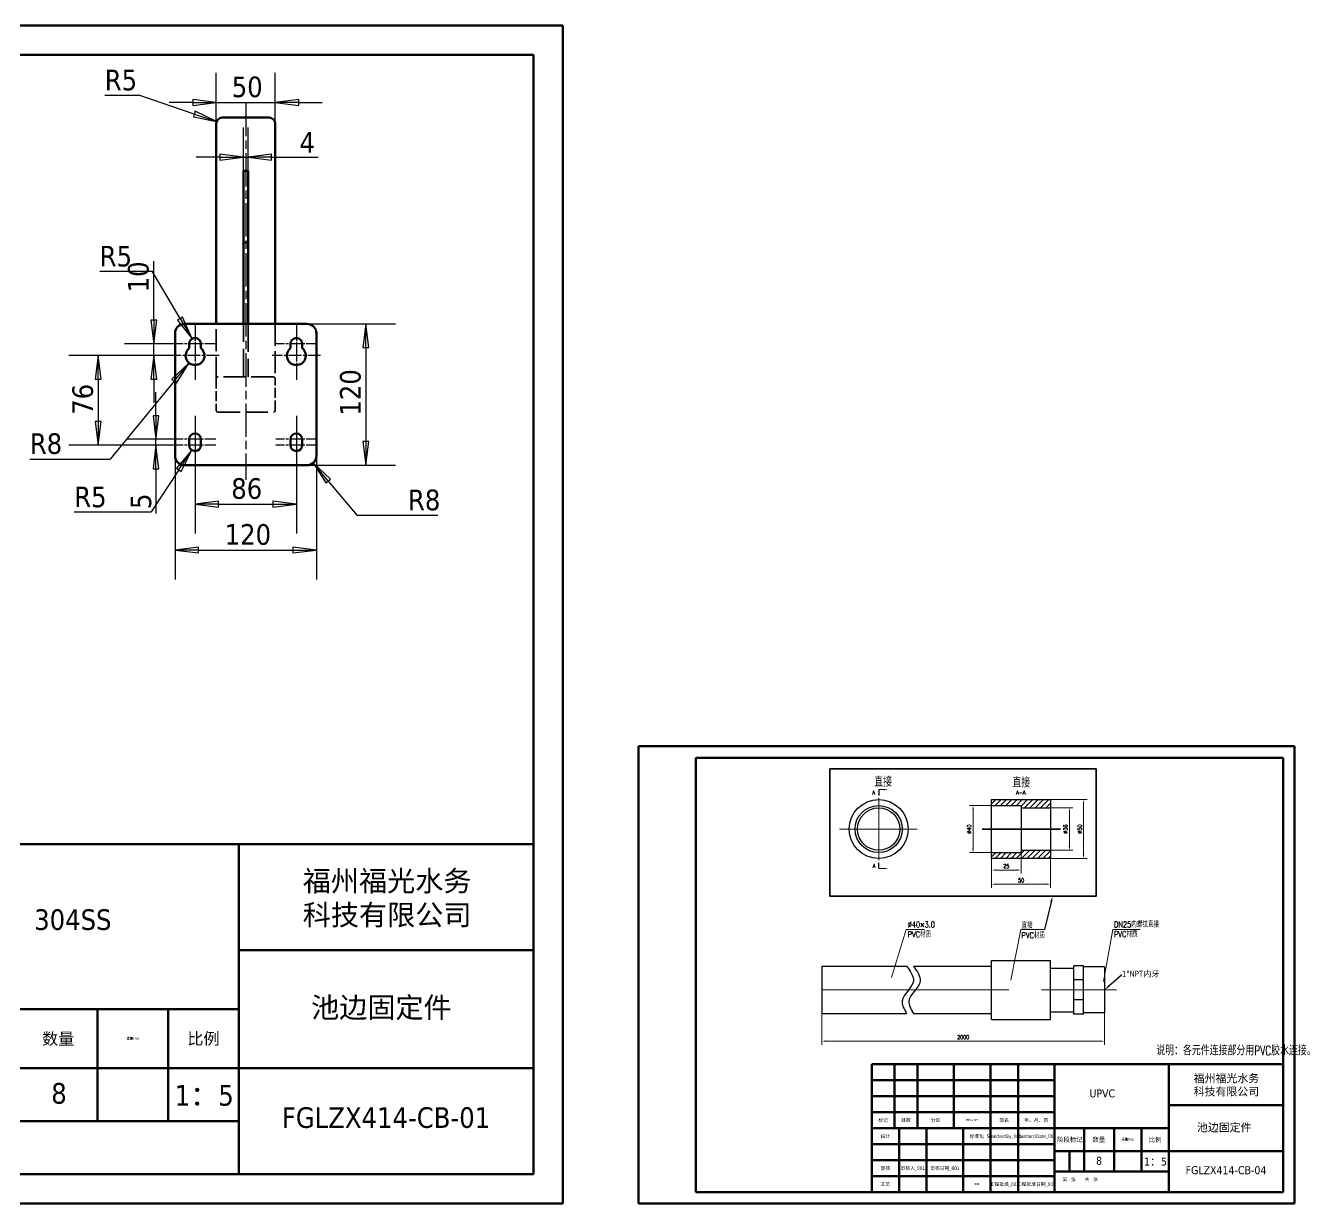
# Model space of a CAD drawing. Header units: millimetres. Extents: x -147 to 5905, y -378 to 2638.
# Drawn here: x 832 to 1909, y 25 to 1025 of the extents above; entities that cross this region are included whole.
import ezdxf
from ezdxf import colors
from ezdxf.entities.mleader import LeaderData, LeaderLine
from ezdxf.enums import TextEntityAlignment as Align
from ezdxf.math import Vec2, Vec3

# ---------------------------------------------------------------- set-up
doc = ezdxf.new("R2010")
doc.units = ezdxf.units.MM
doc.header["$LTSCALE"] = 5
for name, pattern in [('CENTER', [50.8, 31.75, -6.35, 6.35, -6.35]), ('CHAIN', [0.3543, 0.2362, -0.0295, 0.0591, -0.0295]), ('DASHED', [0.2067, 0.1654, -0.0413])]:
    doc.linetypes.add(name, pattern=pattern)
for name, color, linetype, lineweight in [('3中心线层', 1, 'CENTER', 35), ('5剖面线层', 2, 'Continuous', 35), ('中心标记 (ISO)', 7, 'Continuous', 25), ('中心线', 1, 'CENTER', 15), ('中心线 (ISO)', 7, 'Continuous', 25), ('可见 (ISO)', 7, 'Continuous', 50), ('图框 (ISO)', 7, 'Continuous', 70), ('尺寸 (ISO)', 7, 'Continuous', 25), ('标题 (ISO)', 7, 'Continuous', 50), ('粗实线', 7, 'Continuous', 30), ('细实线', 3, 'Continuous', 15), ('隐藏 (ISO)', 7, 'DASHED', 35)]:
    doc.layers.add(name, color=color, linetype=linetype, lineweight=lineweight)
doc.styles.get("Standard").update_dxf_attribs({"font": 'tahoma.ttf'})
doc.styles.add('文本样式13', font='tahoma.ttf')
doc.styles.add('文本样式14', font='tahoma.ttf')
doc.styles.add('机械工程图样式', font='simplex.shx', dxfattribs={"width": 0.7, "height": 3.5, "bigfont": 'hztxt.shx'})
doc.styles.add('注释文本 (ISO)', font='tahoma.ttf')
doc.dimstyles.new('机械工程图-圆', dxfattribs={"dimtxt": 3.5, "dimasz": 3.5, "dimexe": 3, "dimexo": 0, "dimgap": 1.5, "dimtad": 1, "dimdec": 3, "dimdsep": 46, "dimtxsty": '机械工程图样式', "dimcen": 0, "dimclrd": 256, "dimclre": 256, "dimadec": 0, "dimazin": 2, "dimtfac": 1, "dimtdec": 3, "dimtmove": 0, "dimatfit": 0, "dimfxl": 0, "dimtolj": 1, "dimtzin": 0, "dimlwd": -1, "dimlwe": -1, "dimarcsym": 0})
doc.dimstyles.new('默认 (GB)', dxfattribs={"dimscale": 5, "dimtxt": 3.5, "dimasz": 4, "dimexe": 5, "dimexo": 0, "dimgap": 0.75, "dimtad": 1, "dimtoh": 1, "dimrnd": 1e-08, "dimdsep": 46, "dimtxsty": '注释文本 (ISO)', "dimblk": 'Filled-1', "dimcen": 0.09, "dimdle": 10, "dimclrd": 256, "dimclre": 256, "dimclrt": 256, "dimaunit": 1, "dimadec": 3, "dimazin": 2, "dimtfac": 1, "dimtmove": 0, "dimatfit": 3, "dimldrblk": 'Filled-1', "dimfxl": 0, "dimtolj": 1, "dimtzin": 0, "dimlwd": -1, "dimlwe": -1, "dimarcsym": 0})

# ---------------------------------------------------------------- blocks, each defined once
blk = doc.blocks.new('图框 1')
at = {"layer": '图框 (ISO)'}
for p, q in [((5, 205), (292, 205)), ((5, 5), (5, 205)), ((292, 205), (292, 5)), ((30, 200), (287, 200)), ((30, 10), (30, 200)), ((287, 200), (287, 10)), ((287, 10), (30, 10)), ((292, 5), (5, 5))]:
    blk.add_line(p, q, dxfattribs=at)
blk = doc.blocks.new('Filled-1')
at = {"color": 0}
for p, q in [((0, 0), (-1, 0.125)), ((-1, 0.125), (-1, -0.125)), ((-1, 0), (0, 0)), ((-1, -0.125), (0, 0))]:
    blk.add_line(p, q, dxfattribs=at)
at = {"color": 0, "flags": 128}
blk.add_lwpolyline([(-1, -0.125), (0, 0), (-1, 0.125), (-1, -0.125)], dxfattribs=at)
at = {"color": 0}
blk.add_solid([(-1, -0.125), (0, 0), (-1, 0.125), (-1, -0.125)], dxfattribs=at)
blk = doc.blocks.new('*D14')
at = {"layer": 'Defpoints', "color": 0}
for p in [(1043.9, 959.6), (993.9, 941.7), (1043.9, 941.7)]:
    blk.add_point(p, dxfattribs=at)
at = {"layer": '尺寸 (ISO)'}
for p, q in [((993.9, 941.7), (993.9, 984.6)), ((1043.9, 941.7), (1043.9, 984.6)), ((973.9, 959.6), (953.9, 959.6)), ((993.9, 959.6), (1043.9, 959.6)), ((1063.9, 959.6), (1083.9, 959.6))]:
    blk.add_line(p, q, dxfattribs=at)
at = {"layer": '尺寸 (ISO)', "linetype": 'ByBlock', "xscale": 20, "yscale": 20, "zscale": 20}
blk.add_blockref('Filled-1', (993.9, 959.6), dxfattribs=at)
at = {"layer": '尺寸 (ISO)', "linetype": 'ByBlock', "xscale": 20, "yscale": 20, "zscale": 20, "rotation": 180}
blk.add_blockref('Filled-1', (1043.9, 959.6), dxfattribs=at)
at = {"layer": '尺寸 (ISO)', "insert": (1007, 981.6), "char_height": 17.5, "attachment_point": 1, "style": '注释文本 (ISO)'}
blk.add_mtext('\\A1;50', dxfattribs=at)
blk = doc.blocks.new('*D15')
at = {"layer": 'Defpoints', "color": 0}
for p in [(994.2, 943.3), (998.9, 941.7)]:
    blk.add_point(p, dxfattribs=at)
at = {"layer": '尺寸 (ISO)'}
for p in [(899.2, 965.8), (975.2, 949.7)]:
    blk.add_line(p, (928, 965.8), dxfattribs=at)
at = {"layer": '尺寸 (ISO)', "linetype": 'ByBlock', "xscale": 20, "yscale": 20, "zscale": 20, "rotation": 341.1980249685296}
blk.add_blockref('Filled-1', (994.2, 943.3), dxfattribs=at)
at = {"layer": '尺寸 (ISO)', "insert": (899.2, 987.4), "char_height": 17.5, "attachment_point": 1, "style": '注释文本 (ISO)'}
blk.add_mtext('\\A1;R5', dxfattribs=at)
blk = doc.blocks.new('*D16')
at = {"layer": 'Defpoints', "color": 0}
for p in [(1020.9, 913.2), (1016.9, 901.7), (1020.9, 901.7)]:
    blk.add_point(p, dxfattribs=at)
at = {"layer": '尺寸 (ISO)'}
for p, q in [((1016.9, 901.7), (1016.9, 938.2)), ((1020.9, 901.7), (1020.9, 938.2)), ((996.9, 913.2), (976.9, 913.2)), ((1016.9, 913.2), (1020.9, 913.2)), ((1040.9, 913.2), (1080.5, 913.2))]:
    blk.add_line(p, q, dxfattribs=at)
at = {"layer": '尺寸 (ISO)', "linetype": 'ByBlock', "xscale": 20, "yscale": 20, "zscale": 20}
blk.add_blockref('Filled-1', (1016.9, 913.2), dxfattribs=at)
at = {"layer": '尺寸 (ISO)', "linetype": 'ByBlock', "xscale": 20, "yscale": 20, "zscale": 20, "rotation": 180}
blk.add_blockref('Filled-1', (1020.9, 913.2), dxfattribs=at)
at = {"layer": '尺寸 (ISO)', "insert": (1064.6, 934.4), "char_height": 17.5, "attachment_point": 1, "style": '注释文本 (ISO)'}
blk.add_mtext('\\A1;4', dxfattribs=at)
blk = doc.blocks.new('*D17')
at = {"layer": 'Defpoints', "color": 0}
for p in [(958.9, 659.7), (1078.9, 659.7), (1078.9, 579.7)]:
    blk.add_point(p, dxfattribs=at)
at = {"layer": '尺寸 (ISO)'}
for p, q in [((958.9, 659.7), (958.9, 554.7)), ((1078.9, 659.7), (1078.9, 554.7)), ((978.9, 579.7), (1058.9, 579.7))]:
    blk.add_line(p, q, dxfattribs=at)
at = {"layer": '尺寸 (ISO)', "linetype": 'ByBlock', "xscale": 20, "yscale": 20, "zscale": 20, "rotation": 180}
blk.add_blockref('Filled-1', (958.9, 579.7), dxfattribs=at)
at = {"layer": '尺寸 (ISO)', "linetype": 'ByBlock', "xscale": 20, "yscale": 20, "zscale": 20}
blk.add_blockref('Filled-1', (1078.9, 579.7), dxfattribs=at)
at = {"layer": '尺寸 (ISO)', "insert": (1001, 601.7), "char_height": 17.5, "attachment_point": 1, "style": '注释文本 (ISO)'}
blk.add_mtext('\\A1;120', dxfattribs=at)
blk = doc.blocks.new('*D18')
at = {"layer": 'Defpoints', "color": 0}
for p in [(975.9, 668.7), (1061.9, 668.7), (1061.9, 618.7)]:
    blk.add_point(p, dxfattribs=at)
at = {"layer": '尺寸 (ISO)'}
for p, q in [((975.9, 668.7), (975.9, 593.7)), ((1061.9, 668.7), (1061.9, 593.7)), ((995.9, 618.7), (1041.9, 618.7))]:
    blk.add_line(p, q, dxfattribs=at)
at = {"layer": '尺寸 (ISO)', "linetype": 'ByBlock', "xscale": 20, "yscale": 20, "zscale": 20, "rotation": 180}
blk.add_blockref('Filled-1', (975.9, 618.7), dxfattribs=at)
at = {"layer": '尺寸 (ISO)', "linetype": 'ByBlock', "xscale": 20, "yscale": 20, "zscale": 20}
blk.add_blockref('Filled-1', (1061.9, 618.7), dxfattribs=at)
at = {"layer": '尺寸 (ISO)', "insert": (1006.6, 640.7), "char_height": 17.5, "attachment_point": 1, "style": '注释文本 (ISO)'}
blk.add_mtext('\\A1;86', dxfattribs=at)
blk = doc.blocks.new('*D19')
at = {"layer": 'Defpoints', "color": 0}
for p in [(942.7, 673.7), (958.4, 673.7), (958.4, 668.7)]:
    blk.add_point(p, dxfattribs=at)
at = {"layer": '尺寸 (ISO)'}
for p, q in [((942.7, 693.7), (942.7, 713.7)), ((958.4, 673.7), (917.7, 673.7)), ((958.4, 668.7), (917.7, 668.7)), ((942.7, 668.7), (942.7, 673.7)), ((942.7, 648.7), (942.7, 610.8))]:
    blk.add_line(p, q, dxfattribs=at)
at = {"layer": '尺寸 (ISO)', "linetype": 'ByBlock', "xscale": 20, "yscale": 20, "zscale": 20}
for p, rotation in [((942.7, 673.7), 270), ((942.7, 668.7), 90)]:
    blk.add_blockref('Filled-1', p, dxfattribs=dict(at, rotation=rotation))
at = {"layer": '尺寸 (ISO)', "insert": (921.1, 614.5), "char_height": 17.5, "attachment_point": 1, "rotation": 90, "style": '注释文本 (ISO)'}
blk.add_mtext('\\A1;5', dxfattribs=at)
blk = doc.blocks.new('*D20')
at = {"layer": 'Defpoints', "color": 0}
for p in [(940.9, 754.7), (958.4, 754.7), (955.4, 744.7)]:
    blk.add_point(p, dxfattribs=at)
at = {"layer": '尺寸 (ISO)'}
for p, q in [((940.9, 774.7), (940.9, 824.8)), ((958.4, 754.7), (915.9, 754.7)), ((940.9, 744.7), (940.9, 754.7)), ((955.4, 744.7), (915.9, 744.7)), ((940.9, 724.7), (940.9, 704.7))]:
    blk.add_line(p, q, dxfattribs=at)
at = {"layer": '尺寸 (ISO)', "linetype": 'ByBlock', "xscale": 20, "yscale": 20, "zscale": 20}
for p, rotation in [((940.9, 754.7), 270), ((940.9, 744.7), 90)]:
    blk.add_blockref('Filled-1', p, dxfattribs=dict(at, rotation=rotation))
at = {"layer": '尺寸 (ISO)', "insert": (918.9, 798.4), "char_height": 17.5, "attachment_point": 1, "rotation": 90, "style": '注释文本 (ISO)'}
blk.add_mtext('\\A1;10', dxfattribs=at)
blk = doc.blocks.new('*D21')
at = {"layer": 'Defpoints', "color": 0}
for p in [(955.4, 744.7), (893.6, 668.7), (958.4, 668.7)]:
    blk.add_point(p, dxfattribs=at)
at = {"layer": '尺寸 (ISO)'}
for p, q in [((955.4, 744.7), (868.6, 744.7)), ((893.6, 724.7), (893.6, 688.7)), ((958.4, 668.7), (868.6, 668.7))]:
    blk.add_line(p, q, dxfattribs=at)
at = {"layer": '尺寸 (ISO)', "linetype": 'ByBlock', "xscale": 20, "yscale": 20, "zscale": 20}
for p, rotation in [((893.6, 744.7), 90), ((893.6, 668.7), 270)]:
    blk.add_blockref('Filled-1', p, dxfattribs=dict(at, rotation=rotation))
at = {"layer": '尺寸 (ISO)', "insert": (871.7, 694.5), "char_height": 17.5, "attachment_point": 1, "rotation": 90, "style": '注释文本 (ISO)'}
blk.add_mtext('\\A1;76', dxfattribs=at)
blk = doc.blocks.new('*D22')
at = {"layer": 'Defpoints', "color": 0}
for p in [(1070.9, 771.7), (1070.9, 651.7), (1120.9, 651.7)]:
    blk.add_point(p, dxfattribs=at)
at = {"layer": '尺寸 (ISO)'}
for p, q in [((1070.9, 771.7), (1145.9, 771.7)), ((1120.9, 751.7), (1120.9, 671.7)), ((1070.9, 651.7), (1145.9, 651.7))]:
    blk.add_line(p, q, dxfattribs=at)
at = {"layer": '尺寸 (ISO)', "linetype": 'ByBlock', "xscale": 20, "yscale": 20, "zscale": 20}
for p, rotation in [((1120.9, 771.7), 90), ((1120.9, 651.7), 270)]:
    blk.add_blockref('Filled-1', p, dxfattribs=dict(at, rotation=rotation))
at = {"layer": '尺寸 (ISO)', "insert": (1098.9, 693.8), "char_height": 17.5, "attachment_point": 1, "rotation": 90, "style": '注释文本 (ISO)'}
blk.add_mtext('\\A1;120', dxfattribs=at)
blk = doc.blocks.new('*D23')
at = {"layer": 'Defpoints', "color": 0}
for p in [(975.9, 744.7), (970.8, 738.5)]:
    blk.add_point(p, dxfattribs=at)
at = {"layer": '尺寸 (ISO)'}
for p in [(958.1, 723), (835.6, 656.8)]:
    blk.add_line(p, (903.8, 656.8), dxfattribs=at)
at = {"layer": '尺寸 (ISO)', "linetype": 'ByBlock', "xscale": 20, "yscale": 20, "zscale": 20, "rotation": 50.64143847047394}
blk.add_blockref('Filled-1', (970.8, 738.5), dxfattribs=at)
at = {"layer": '尺寸 (ISO)', "insert": (835.6, 678.8), "char_height": 17.5, "attachment_point": 1, "style": '注释文本 (ISO)'}
blk.add_mtext('\\A1;R8', dxfattribs=at)
blk = doc.blocks.new('*D24')
at = {"layer": 'Defpoints', "color": 0}
for p in [(973.3, 759), (975.9, 754.7)]:
    blk.add_point(p, dxfattribs=at)
at = {"layer": '尺寸 (ISO)'}
for p in [(894.9, 816.3), (963.2, 776.2)]:
    blk.add_line(p, (939.5, 816.3), dxfattribs=at)
at = {"layer": '尺寸 (ISO)', "linetype": 'ByBlock', "xscale": 20, "yscale": 20, "zscale": 20, "rotation": 300.5981186246404}
blk.add_blockref('Filled-1', (973.3, 759), dxfattribs=at)
at = {"layer": '尺寸 (ISO)', "insert": (894.9, 837.9), "char_height": 17.5, "attachment_point": 1, "style": '注释文本 (ISO)'}
blk.add_mtext('\\A1;R5', dxfattribs=at)
blk = doc.blocks.new('*D25')
at = {"layer": 'Defpoints', "color": 0}
for p in [(975.9, 668.7), (973.1, 664.5)]:
    blk.add_point(p, dxfattribs=at)
at = {"layer": '尺寸 (ISO)'}
for p in [(962.1, 647.8), (873.3, 612)]:
    blk.add_line(p, (938.5, 612), dxfattribs=at)
at = {"layer": '尺寸 (ISO)', "linetype": 'ByBlock', "xscale": 20, "yscale": 20, "zscale": 20, "rotation": 56.56627521407952}
blk.add_blockref('Filled-1', (973.1, 664.5), dxfattribs=at)
at = {"layer": '尺寸 (ISO)', "insert": (873.3, 633.6), "char_height": 17.5, "attachment_point": 1, "style": '注释文本 (ISO)'}
blk.add_mtext('\\A1;R5', dxfattribs=at)
blk = doc.blocks.new('*D26')
at = {"layer": 'Defpoints', "color": 0}
for p in [(1070.9, 659.7), (1076, 653.6)]:
    blk.add_point(p, dxfattribs=at)
at = {"layer": '尺寸 (ISO)'}
for p in [(1088.9, 638.3), (1182, 608.9)]:
    blk.add_line(p, (1113.5, 608.9), dxfattribs=at)
at = {"layer": '尺寸 (ISO)', "linetype": 'ByBlock', "xscale": 20, "yscale": 20, "zscale": 20, "rotation": 130.0468413708816}
blk.add_blockref('Filled-1', (1076, 653.6), dxfattribs=at)
at = {"layer": '尺寸 (ISO)', "insert": (1156.6, 631), "char_height": 17.5, "attachment_point": 1, "style": '注释文本 (ISO)'}
blk.add_mtext('\\A1;R8', dxfattribs=at)
blk = doc.blocks.new('*D51')
at = {"layer": 'Defpoints', "color": 0}
for p in [(1652.1, 362.9), (1636.3, 322.9), (1652.1, 322.9)]:
    blk.add_point(p, dxfattribs=at)
at = {"layer": '细实线'}
for p, q in [((1652.1, 362.9), (1633.3, 362.9)), ((1636.3, 359.4), (1636.3, 326.4)), ((1652.1, 322.9), (1633.3, 322.9))]:
    blk.add_line(p, q, dxfattribs=at)
for points in [[(1636.9, 359.4), (1635.7, 359.4), (1636.3, 362.9)], [(1635.7, 326.4), (1636.9, 326.4), (1636.3, 322.9)]]:
    blk.add_solid(points, dxfattribs=at)
at = {"layer": '细实线', "color": 0, "insert": (1633, 342.9), "char_height": 3.5, "attachment_point": 5, "rotation": 90, "style": '机械工程图样式'}
blk.add_mtext('\\A1;\\A1;%%C40', dxfattribs=at)
blk = doc.blocks.new('*D52')
at = {"layer": 'Defpoints', "color": 0}
for p in [(1702.1, 360.9), (1702.1, 324.9), (1718.1, 324.9)]:
    blk.add_point(p, dxfattribs=at)
at = {"layer": '细实线'}
for p, q in [((1702.1, 360.9), (1721.1, 360.9)), ((1718.1, 357.4), (1718.1, 328.4)), ((1702.1, 324.9), (1721.1, 324.9))]:
    blk.add_line(p, q, dxfattribs=at)
for points in [[(1718.7, 357.4), (1717.5, 357.4), (1718.1, 360.9)], [(1717.5, 328.4), (1718.7, 328.4), (1718.1, 324.9)]]:
    blk.add_solid(points, dxfattribs=at)
at = {"layer": '细实线', "color": 0, "insert": (1714.8, 342.9), "char_height": 3.5, "attachment_point": 5, "rotation": 90, "style": '机械工程图样式'}
blk.add_mtext('\\A1;\\A1;%%C36', dxfattribs=at)
blk = doc.blocks.new('*D53')
at = {"layer": 'Defpoints', "color": 0}
for p in [(1702.1, 367.9), (1702.1, 317.9), (1730.1, 317.9)]:
    blk.add_point(p, dxfattribs=at)
at = {"layer": '细实线'}
for p, q in [((1702.1, 367.9), (1733.1, 367.9)), ((1730.1, 364.4), (1730.1, 321.4)), ((1702.1, 317.9), (1733.1, 317.9))]:
    blk.add_line(p, q, dxfattribs=at)
for points in [[(1730.7, 364.4), (1729.5, 364.4), (1730.1, 367.9)], [(1729.5, 321.4), (1730.7, 321.4), (1730.1, 317.9)]]:
    blk.add_solid(points, dxfattribs=at)
at = {"layer": '细实线', "color": 0, "insert": (1726.9, 342.9), "char_height": 3.5, "attachment_point": 5, "rotation": 90, "style": '机械工程图样式'}
blk.add_mtext('\\A1;\\A1;%%C50', dxfattribs=at)
blk = doc.blocks.new('*D54')
at = {"layer": 'Defpoints', "color": 0}
for p in [(1652.1, 317.9), (1702.1, 317.9), (1702.1, 296.1)]:
    blk.add_point(p, dxfattribs=at)
at = {"layer": '细实线'}
for p, q in [((1652.1, 317.9), (1652.1, 293.1)), ((1702.1, 317.9), (1702.1, 293.1)), ((1655.6, 296.1), (1698.6, 296.1))]:
    blk.add_line(p, q, dxfattribs=at)
for points in [[(1655.6, 296.7), (1655.6, 295.5), (1652.1, 296.1)], [(1698.6, 295.5), (1698.6, 296.7), (1702.1, 296.1)]]:
    blk.add_solid(points, dxfattribs=at)
at = {"layer": '细实线', "color": 0, "insert": (1677.1, 299.4), "char_height": 3.5, "attachment_point": 5, "style": '机械工程图样式'}
blk.add_mtext('\\A1;50', dxfattribs=at)
blk = doc.blocks.new('*D55')
at = {"layer": 'Defpoints', "color": 0}
for p in [(1652.1, 322.9), (1677.1, 322.9), (1652.1, 308.1)]:
    blk.add_point(p, dxfattribs=at)
at = {"layer": '细实线'}
for p, q in [((1652.1, 322.9), (1652.1, 305.1)), ((1677.1, 322.9), (1677.1, 305.1)), ((1673.6, 308.1), (1655.6, 308.1))]:
    blk.add_line(p, q, dxfattribs=at)
for points in [[(1655.6, 308.7), (1655.6, 307.6), (1652.1, 308.1)], [(1673.6, 307.6), (1673.6, 308.7), (1677.1, 308.1)]]:
    blk.add_solid(points, dxfattribs=at)
at = {"layer": '细实线', "color": 0, "insert": (1664.6, 311.4), "char_height": 3.5, "attachment_point": 5, "style": '机械工程图样式'}
blk.add_mtext('\\A1;25', dxfattribs=at)
blk = doc.blocks.new('*D56')
at = {"layer": 'Defpoints', "color": 0}
for p in [(1507.9, 186.4), (1747.9, 186.9), (1507.9, 162.9)]:
    blk.add_point(p, dxfattribs=at)
at = {"layer": '细实线'}
for p, q in [((1507.9, 186.4), (1507.9, 159.9)), ((1747.9, 186.9), (1747.9, 159.9)), ((1744.4, 162.9), (1511.4, 162.9))]:
    blk.add_line(p, q, dxfattribs=at)
for points in [[(1511.4, 163.5), (1511.4, 162.3), (1507.9, 162.9)], [(1744.4, 162.3), (1744.4, 163.5), (1747.9, 162.9)]]:
    blk.add_solid(points, dxfattribs=at)
at = {"layer": '细实线', "color": 0, "insert": (1627.9, 166.2), "char_height": 3.5, "attachment_point": 5, "style": '机械工程图样式'}
blk.add_mtext('\\A1;\\A1;2000', dxfattribs=at)

msp = doc.modelspace()

# ---------------------------------------------------------------- hatches: boundary and pattern name
at = {"layer": '细实线'}
h = msp.add_hatch(dxfattribs=at)
h.set_pattern_fill('ANSI31', color=256)
h.set_pattern_definition([(45, (-1524.9008, 92.412), (-2.245064, 2.245064), [])])
h.paths.add_polyline_path([(1702.0531, 367.8607), (1652.0531, 367.8607), (1652.0531, 362.8607), (1677.3051, 362.8607), (1677.3051, 360.8607), (1702.0531, 360.8607)])
h.paths.add_polyline_path([(1677.3051, 324.8607), (1677.3051, 322.8607), (1652.0531, 322.8607), (1652.0531, 317.8607), (1702.0531, 317.8607), (1702.0531, 324.8607)])

# ---------------------------------------------------------------- linework, layer by layer
for points in [[(1579.9451, 226.3968), (1585.6211, 213.7518), (1576.1167, 196.9793), (1579.9451, 186.3968)], [(1585.7223, 226.3968), (1591.3983, 213.7518), (1581.8939, 196.9793), (1585.7223, 186.3968)]]:
    msp.add_spline(points, degree=3)
at = {"layer": '3中心线层'}
msp.add_line((1643.957, 342.8607), (1710.6532, 342.8607), dxfattribs=at)
at = {"layer": '5剖面线层', "color": 1}
msp.add_lwpolyline([(1514.7303, 394.0795), (1740.7494, 394.0795), (1740.7494, 285.8408), (1514.7303, 285.8408)], close=True, dxfattribs=at)
at = {"layer": '中心标记 (ISO)', "linetype": 'CHAIN', "ltscale": 9.445163}
for p, q in [((975.8881, 772.187), (975.8881, 729.687)), ((1061.8881, 772.187), (1061.8881, 729.687)), ((975.8881, 693.687), (975.8881, 651.187)), ((975.8881, 691.187), (975.8881, 648.687)), ((1061.8881, 693.687), (1061.8881, 651.187)), ((1061.8881, 691.187), (1061.8881, 648.687))]:
    msp.add_line(p, q, dxfattribs=at)
at = {"layer": '中心标记 (ISO)', "linetype": 'CHAIN', "ltscale": 10.111888}
for p, q in [((975.8881, 769.687), (975.8881, 724.187)), ((1061.8881, 769.687), (1061.8881, 724.187))]:
    msp.add_line(p, q, dxfattribs=at)
at = {"layer": '中心标记 (ISO)', "linetype": 'CHAIN', "ltscale": 7.778352}
for p, q in [((993.3881, 754.687), (958.3881, 754.687)), ((1079.3881, 754.687), (1044.3881, 754.687)), ((993.3881, 673.687), (958.3881, 673.687)), ((993.3881, 668.687), (958.3881, 668.687)), ((1079.3881, 673.687), (1044.3881, 673.687)), ((1079.3881, 668.687), (1044.3881, 668.687))]:
    msp.add_line(p, q, dxfattribs=at)
at = {"layer": '中心标记 (ISO)', "linetype": 'CHAIN', "ltscale": 9.111801}
for p, q in [((996.3881, 744.687), (955.3881, 744.687)), ((1082.3881, 744.687), (1041.3881, 744.687))]:
    msp.add_line(p, q, dxfattribs=at)
at = {"layer": '中心线'}
for p, q in [((1556.1936, 369.4807), (1556.1936, 316.4841)), ((1523.0608, 342.8607), (1588.9859, 342.8607)), ((1507.9451, 206.3968), (1757.9451, 206.3968)), ((1757.9451, 206.3968), (1694.4514, 206.3968))]:
    msp.add_line(p, q, dxfattribs=at)
at = {"layer": '中心线 (ISO)', "linetype": 'CHAIN', "ltscale": 23.990969}
msp.add_line((1018.8881, 959.187), (1018.8881, 639.187), dxfattribs=at)
at = {"layer": '可见 (ISO)'}
for p, q in [((993.8881, 771.687), (993.8881, 941.687)), ((998.8881, 946.687), (1038.8881, 946.687)), ((1043.8881, 941.687), (1043.8881, 771.687)), ((1016.8881, 771.687), (1016.8881, 901.687)), ((1016.8881, 901.687), (1020.8881, 901.687)), ((1020.8881, 901.687), (1020.8881, 771.687)), ((966.8881, 771.687), (1070.8881, 771.687)), ((958.8881, 659.687), (958.8881, 763.687)), ((970.8881, 750.932), (970.8881, 754.687)), ((980.8881, 754.687), (980.8881, 750.932)), ((1056.8881, 750.932), (1056.8881, 754.687)), ((1066.8881, 754.687), (1066.8881, 750.932)), ((1078.8881, 763.687), (1078.8881, 659.687)), ((970.8881, 668.687), (970.8881, 673.687)), ((980.8881, 673.687), (980.8881, 668.687)), ((1056.8881, 668.687), (1056.8881, 673.687)), ((1066.8881, 673.687), (1066.8881, 668.687)), ((1070.8881, 651.687), (966.8881, 651.687))]:
    msp.add_line(p, q, dxfattribs=at)
for centre, radius, start, end in [((998.8881, 941.687), 5, 90, 180), ((1038.8881, 941.687), 5, 0, 90), ((966.8881, 763.687), 8, 90, 180), ((1070.8881, 763.687), 8, 0, 90), ((975.8881, 754.687), 5, 0, 180), ((1061.8881, 754.687), 5, 0, 180), ((975.8881, 744.687), 8, 128.6821875, 51.3178125), ((1061.8881, 744.687), 8, 128.6821875, 51.3178125), ((975.8881, 673.687), 5, 0, 180), ((975.8881, 668.687), 5, 180, 0), ((1061.8881, 673.687), 5, 0, 180), ((1061.8881, 668.687), 5, 180, 0), ((966.8881, 659.687), 8, 180, 270), ((1070.8881, 659.687), 8, 270, 0)]:
    msp.add_arc(centre, radius, start, end, dxfattribs=at)
at = {"layer": '标题 (ISO)'}
for p, q in [((363.0356, 330), (1263.0356, 330)), ((1013.0356, 330), (1013.0356, 50)), ((1263.0356, 330), (1263.0356, 50)), ((1288.0356, 25), (1288.0356, 332.4136)), ((1013.0356, 240), (1263.0356, 240)), ((763.0356, 190), (1013.0356, 190)), ((893.0356, 190), (893.0356, 95)), ((953.0356, 190), (953.0356, 95)), ((1550.2651, 143.3781), (1899.5776, 143.3781)), ((1550.2651, 34.7031), (1550.2651, 143.3781)), ((1569.6713, 89.0406), (1569.6713, 143.3781)), ((1589.0776, 89.0406), (1589.0776, 143.3781)), ((1620.1276, 89.0406), (1620.1276, 143.3781)), ((1651.1776, 89.0406), (1651.1776, 143.3781)), ((1674.4651, 89.0406), (1674.4651, 143.3781)), ((1705.5151, 143.3781), (1705.5151, 34.7031)), ((1802.5463, 143.3781), (1802.5463, 34.7031)), ((1899.5776, 143.3781), (1899.5776, 34.7031)), ((1909.2807, 25), (1909.2807, 144.3149)), ((1013.0356, 140), (763.0356, 140)), ((1013.0356, 140), (1263.0356, 140)), ((1550.2651, 129.7937), (1705.5151, 129.7937)), ((1550.2651, 116.2094), (1705.5151, 116.2094)), ((1802.5463, 108.4469), (1899.5776, 108.4469)), ((1550.2651, 102.625), (1705.5151, 102.625)), ((763.0356, 95), (1013.0356, 95)), ((1550.2651, 89.0406), (1705.5151, 89.0406)), ((1573.5526, 34.7031), (1573.5526, 89.0406)), ((1596.8401, 34.7031), (1596.8401, 89.0406)), ((1627.8901, 34.7031), (1627.8901, 89.0406)), ((1651.1776, 34.7031), (1651.1776, 89.0406)), ((1674.4651, 34.7031), (1674.4651, 89.0406)), ((1705.5151, 89.0406), (1802.5463, 89.0406)), ((1730.7432, 69.6344), (1730.7432, 89.0406)), ((1755.9713, 89.0406), (1755.9713, 52.1687)), ((1779.2588, 89.0406), (1779.2588, 52.1687)), ((1550.2651, 75.4562), (1705.5151, 75.4562)), ((1802.5463, 69.6344), (1705.5151, 69.6344)), ((1718.1291, 69.6344), (1718.1291, 52.1687)), ((1730.7432, 69.6344), (1730.7432, 52.1687)), ((1802.5463, 69.6344), (1899.5776, 69.6344)), ((1550.2651, 61.8719), (1705.5151, 61.8719)), ((1263.0356, 50), (363.0356, 50)), ((1550.2651, 48.2875), (1705.5151, 48.2875)), ((1705.5151, 52.1687), (1802.5463, 52.1687)), ((1899.5776, 34.7031), (1550.2651, 34.7031)), ((813.0356, 25), (1288.0356, 25)), ((1724.9213, 25), (1909.2807, 25))]:
    msp.add_line(p, q, dxfattribs=at)
at = {"layer": '粗实线'}
for p, q in [((1556.1936, 376.3324), (1556.1936, 371.3903)), ((1652.0531, 342.8607), (1652.0531, 367.8607)), ((1652.0531, 367.8607), (1702.0531, 367.8607)), ((1702.0531, 367.8607), (1702.0531, 342.8607)), ((1652.0531, 362.8607), (1677.0531, 362.8607)), ((1677.0531, 362.8607), (1677.0531, 322.8607)), ((1677.0531, 360.8607), (1702.0531, 360.8607)), ((1652.0531, 317.8607), (1652.0531, 342.8607)), ((1702.0531, 342.8607), (1702.0531, 317.8607)), ((1677.0531, 324.8607), (1702.0531, 324.8607)), ((1556.1936, 309.3891), (1556.1936, 314.3312)), ((1652.0531, 322.8607), (1677.0531, 322.8607)), ((1702.0531, 317.8607), (1652.0531, 317.8607)), ((1507.9451, 226.3968), (1579.9451, 226.3968)), ((1507.9451, 226.3968), (1507.9451, 186.3968)), ((1585.7223, 226.3968), (1651.9451, 226.3968)), ((1651.9451, 181.3968), (1651.9451, 231.3968)), ((1651.9451, 231.3968), (1701.9451, 231.3968)), ((1701.9451, 181.3968), (1701.9451, 231.3968)), ((1729.9451, 226.8968), (1721.9451, 226.8968)), ((1721.9451, 185.8968), (1721.9451, 226.8968)), ((1729.9451, 185.8968), (1729.9451, 226.8968)), ((1701.9451, 224.8968), (1721.9451, 224.8968)), ((1747.9451, 225.8968), (1729.9451, 225.8968)), ((1747.9451, 225.8968), (1747.9451, 186.8968)), ((1729.9451, 214.8882), (1721.9451, 214.8882)), ((1729.9451, 197.9054), (1721.9451, 197.9054)), ((1507.9451, 186.3968), (1579.9451, 186.3968)), ((1585.7223, 186.3968), (1651.9451, 186.3968)), ((1701.9451, 187.8968), (1701.9451, 190.3968)), ((1701.9451, 187.8968), (1721.9451, 187.8968)), ((1729.9451, 185.8968), (1721.9451, 185.8968)), ((1747.9451, 186.8968), (1729.9451, 186.8968)), ((1651.9451, 181.3968), (1701.9451, 181.3968))]:
    msp.add_line(p, q, dxfattribs=at)
for radius in [25, 20, 18]:
    msp.add_circle((1556.1936, 342.8607), radius, dxfattribs=at)
at = {"layer": '细实线'}
for p, q in [((1560.662, 376.3324), (1556.1936, 376.3324)), ((1560.662, 309.3891), (1556.1936, 309.3891)), ((1567.0283, 216.8381), (1579.4653, 257.7059)), ((1579.4653, 257.7059), (1595.1362, 257.7059)), ((1668.4217, 214.7632), (1676.9555, 257.7059)), ((1676.9555, 257.7059), (1697.0677, 257.7059)), ((1747.1308, 213.5204), (1754.9552, 257.7059)), ((1754.9552, 257.7059), (1778.0964, 257.7059))]:
    msp.add_line(p, q, dxfattribs=at)
for points in [[(1560.662, 375.749), (1560.662, 376.9157), (1564.162, 376.3324)], [(1560.662, 309.9724), (1560.662, 308.8057), (1564.162, 309.3891)]]:
    msp.add_solid(points, dxfattribs=at)
at = {"layer": '隐藏 (ISO)', "ltscale": 1.523657}
msp.add_line((1020.8881, 840.6882), (1016.8881, 840.6882), dxfattribs=at)
at = {"layer": '隐藏 (ISO)', "ltscale": 22.496372}
for p, q in [((993.8881, 725.187), (993.8881, 771.687)), ((1043.8881, 771.687), (1043.8881, 725.187))]:
    msp.add_line(p, q, dxfattribs=at)
at = {"layer": '隐藏 (ISO)', "ltscale": 28.836222}
for p, q in [((1016.8881, 726.687), (1016.8881, 771.687)), ((1020.8881, 771.687), (1020.8881, 726.687))]:
    msp.add_line(p, q, dxfattribs=at)
at = {"layer": '隐藏 (ISO)', "ltscale": 10.285262}
for p, q in [((993.8881, 725.187), (993.8881, 698.187)), ((1043.8881, 698.187), (1043.8881, 725.187))]:
    msp.add_line(p, q, dxfattribs=at)
at = {"layer": '隐藏 (ISO)', "ltscale": 22.738268}
for p, q in [((1042.3881, 726.687), (995.3881, 726.687)), ((995.3881, 696.687), (1042.3881, 696.687))]:
    msp.add_line(p, q, dxfattribs=at)
at = {"layer": '隐藏 (ISO)', "ltscale": 0.897467}
for centre, start, end in [((995.3881, 725.187), 90, 180), ((1042.3881, 725.187), 0, 90), ((995.3881, 698.187), 180, 270), ((1042.3881, 698.187), 270, 0)]:
    msp.add_arc(centre, 1.5, start, end, dxfattribs=at)

# ---------------------------------------------------------------- block references
for p, xscale, yscale, zscale in [((-171.9644, 0), 5, 5, 5), ((1342.6182, 15.2969), 1.940625, 1.940625, 1.940625)]:
    msp.add_blockref('图框 1', p, dxfattribs=dict(xscale=xscale, yscale=yscale, zscale=zscale))

# ---------------------------------------------------------------- texts
at = {"layer": '标题 (ISO)'}
for s, height, style, p in [('数量', 10, '文本样式14', (859.6661, 164.9161)), ('比例', 10, '文本样式14', (983.0356, 165)), ('标记', 2.91094, '文本样式13', (1559.9682, 95.8328)), ('处数', 2.91094, '文本样式13', (1579.3744, 95.8328)), ('分区', 2.91094, '文本样式13', (1604.6026, 95.8328)), ('签名', 2.91094, '文本样式13', (1662.8082, 95.8252)), ('年、月、日', 2.91094, '文本样式13', (1689.9901, 95.8328)), ('设计', 2.91094, '文本样式13', (1561.9088, 82.2484)), ('标准化', 2.91094, '文本样式13', (1639.5207, 82.2408)), ('阶段标记', 3.88125, '文本样式14', (1718.4298, 79.3666)), ('数量', 3.88125, '文本样式14', (1743.0198, 79.3049)), ('比例', 3.88125, '文本样式14', (1790.9026, 79.3375)), ('审核', 2.91094, '文本样式13', (1561.9088, 55.0797)), ('工艺', 2.91094, '文本样式13', (1561.9088, 41.4953))]:
    msp.add_text(s, height=height, dxfattribs=dict(at, style=style)).set_placement(p, align=Align.MIDDLE_CENTER)
at = {"layer": '标题 (ISO)', "attachment_point": 1, "line_spacing_factor": 0.987884, "style": '注释文本 (ISO)'}
for insert, char_height in [((1067.2886, 307.5944), 17.5), ((1823.6033, 134.6819), 6.79219)]:
    msp.add_mtext('福州福光水务\\P科技有限公司', dxfattribs=dict(at, insert=insert, char_height=char_height))
at = {"layer": '标题 (ISO)', "style": '注释文本 (ISO)'}
for s, insert, char_height, attachment_point in [('\\fTahoma|b0|i0;304SS', (839.321, 274.7791), 17.5, 1), ('\\fTahoma|b0|i0;池边固定件', (1074.4032, 200.2048), 17.5, 1), ('\\fTahoma|b0|i0;\\H2.0000;重量(Kg)', (923.0356, 165), 10, 5), ('{\\fTahoma|b0|i0|c0|p0;8}', (853.797, 127.3547), 17.5, 1), ('\\fTahoma|b0|i0;1：5', (958.5721, 125.6371), 17.5, 1), ('{\\fTahoma|b0|i0|c0|p0;UPVC}', (1735.1234, 121.9455), 6.792187, 1), ('\\fTahoma|b0|i0;FGLZX414-CB-01', (1049.5553, 106.7818), 17.5, 1), ('\\fTahoma|b0|i0;\\H1.5000;更改文件号', (1635.6526, 95.8328), 2.910938, 5), ('\\fTahoma|b0|i0;池边固定件', (1826.3646, 93.0014), 6.792187, 1), ('\\fTahoma|b0|i0;\\H2.0000;重量(Kg)', (1767.6151, 79.3375), 3.88125, 5), ('{\\fTahoma|b0|i0|c0|p0;8}', (1740.7418, 64.7264), 6.792187, 1), ('\\fTahoma|b0|i0;1：5', (1781.4077, 64.0598), 6.792187, 1), ('{\\fTahoma|b0|i0|c0|p0;FGLZX414-CB-04}', (1816.7205, 56.7416), 6.792187, 1), ('\\fTahoma|b0|i0;\\H2.8000;第   张       共   张', (1712.2156, 46.9144), 5.43375, 1), ('\\fTahoma|b0|i0;\\H1.5000;批准', (1639.5338, 41.4953), 2.910938, 5)]:
    msp.add_mtext(s, dxfattribs=dict(at, insert=insert, char_height=char_height, attachment_point=attachment_point))
at = {"layer": '标题 (ISO)', "style": '文本样式13'}
for tag, p in [('StandardBy_001', (1662.8213, 82.2484)), ('StandardDate_001', (1689.9901, 82.2484)), ('审核人_001', (1585.1963, 55.0797)), ('审核日期_001', (1612.3651, 55.0797)), ('工程批准_001', (1662.8213, 41.4953)), ('工程批准日期_001', (1689.9901, 41.4953))]:
    msp.add_attdef(tag, text='', height=2.9109, dxfattribs=at).set_placement(p, align=Align.MIDDLE_CENTER)
at = {"layer": '细实线', "attachment_point": 1, "style": '机械工程图样式'}
for s, insert, char_height, width in [('直接', (1552.3981, 386.8878), 8, 30.630444), ('直接', (1669.6893, 386.189), 8, 30.630444), ('A', (1550.7246, 375.5942), 3.5, 30.630444), ('A-A', (1672.8773, 375.5942), 3.5, 30.630444), ('A', (1551.1011, 313.3979), 3.5, 30.630444), ('%%c40×3.0\\PPVC材质', (1580.7969, 264.3358), 5, 102.840491), ('直接\\PPVC材质', (1677.4281, 263.561), 5, 102.840491), ('DN25内螺纹直接\\PPVC材质', (1756.0514, 264.4814), 5, 102.840491), ('说明：各元件连接部分用PVC胶水连接。', (1791.8249, 158.9134), 8, 213.102223)]:
    msp.add_mtext(s, dxfattribs=dict(at, insert=insert, char_height=char_height, width=width))

# ---------------------------------------------------------------- dimensions: what is measured, and where the dimension line sits
at = {"layer": '尺寸 (ISO)'}
for center, mpoint, picture, middle in [((998.8881, 941.687), (994.1549, 943.2985), '*D15', (911.728, 965.8217)), ((975.8881, 754.687), (973.343, 758.9908), '*D24', (907.4106, 816.2632)), ((975.8881, 744.687), (970.8147, 738.5014), '*D23', (848.3499, 656.7795)), ((975.8881, 668.687), (973.1332, 664.5143), '*D25', (885.8356, 612.01)), ((1070.8881, 659.687), (1076.0354, 653.5628), '*D26', (1169.3203, 608.9337))]:
    dim = msp.add_radius_dim(center=center, mpoint=mpoint, dimstyle='默认 (GB)', override={"dimgap": 0.75, "dimtih": 1, "dimdec": 2, "dimlfac": 1, "dimcen": 0, "dimtol": 0, "dimlim": 0, "dimtp": 0, "dimtm": 0, "dimtdec": 2, "dimtofl": 0}, dxfattribs=at)
    dim.commit()
    dim.dimension.update_dxf_attribs({"geometry": picture, "text_midpoint": middle, "dimtype": 164})
for base, p1, p2, override, picture, middle in [((1043.8881, 959.5955), (993.8881, 941.687), (1043.8881, 941.687), {"dimgap": 0.75, "dimtoh": 0, "dimdec": 2, "dimtol": 0, "dimlim": 0, "dimtp": 0, "dimtm": 0, "dimtdec": 2, "dimtofl": 0}, '*D14', (1018.8881, 959.5955)), ((1020.8881, 913.1525), (1016.8881, 901.687), (1020.8881, 901.687), {"dimgap": 0.75, "dimtoh": 0, "dimdec": 2, "dimtol": 0, "dimlim": 0, "dimtp": 0, "dimtm": 0, "dimtdec": 2, "dimtofl": 1, "dimatfit": 1}, '*D16', (1070.6732, 913.1525)), ((1078.8881, 579.687), (958.8881, 659.687), (1078.8881, 659.687), {"dimgap": 0.75, "dimtoh": 0, "dimdec": 2, "dimtol": 0, "dimlim": 0, "dimtp": 0, "dimtm": 0, "dimtdec": 2, "dimtofl": 0, "dimatfit": 1}, '*D17', (1018.8881, 579.687))]:
    dim = msp.add_linear_dim(base=base, p1=p1, p2=p2, dimstyle='默认 (GB)', override=override, dxfattribs=at)
    dim.commit()
    dim.dimension.update_dxf_attribs({"geometry": picture, "text_midpoint": middle, "dimtype": 160})
for base, p1, p2, angle, override, picture, middle in [((940.8817, 754.687), (955.3881, 744.687), (958.3881, 754.687), 90, {"dimgap": 0.75, "dimtoh": 0, "dimdec": 2, "dimtol": 0, "dimlim": 0, "dimtp": 0, "dimtm": 0, "dimtdec": 2, "dimtofl": 1, "dimatfit": 1}, '*D20', (940.8817, 809.7608)), ((1120.8881, 651.687), (1070.8881, 771.687), (1070.8881, 651.687), 270, {"dimgap": 0.75, "dimtoh": 0, "dimdec": 2, "dimtol": 0, "dimlim": 0, "dimtp": 0, "dimtm": 0, "dimtdec": 2, "dimtofl": 0, "dimatfit": 1}, '*D22', (1120.8881, 711.687)), ((893.6254, 668.687), (955.3881, 744.687), (958.3881, 668.687), 90, {"dimgap": 0.75, "dimtoh": 0, "dimdec": 2, "dimtol": 0, "dimlim": 0, "dimtp": 0, "dimtm": 0, "dimtdec": 2, "dimtofl": 0, "dimatfit": 1}, '*D21', (893.6254, 706.687)), ((942.7308, 673.687), (958.3881, 668.687), (958.3881, 673.687), 90, {"dimgap": 0.75, "dimtoh": 0, "dimdec": 2, "dimtol": 0, "dimlim": 0, "dimtp": 0, "dimtm": 0, "dimtdec": 2, "dimtofl": 1, "dimatfit": 1}, '*D19', (942.7308, 619.7246)), ((1061.8881, 618.687), (975.8881, 668.687), (1061.8881, 668.687), 180, {"dimgap": 0.75, "dimtoh": 0, "dimdec": 2, "dimtol": 0, "dimlim": 0, "dimtp": 0, "dimtm": 0, "dimtdec": 2, "dimtofl": 0, "dimatfit": 1}, '*D18', (1018.8881, 618.687))]:
    dim = msp.add_linear_dim(base=base, p1=p1, p2=p2, angle=angle, dimstyle='默认 (GB)', override=override, dxfattribs=at)
    dim.commit()
    dim.dimension.update_dxf_attribs({"geometry": picture, "text_midpoint": middle, "dimtype": 160})
at = {"layer": '细实线'}
for base, p1, p2, picture, middle in [((1730.1285, 317.8607), (1702.0531, 367.8607), (1702.0531, 317.8607), '*D53', (1730.1285, 342.8607)), ((1718.0808, 324.8607), (1702.0531, 360.8607), (1702.0531, 324.8607), '*D52', (1718.0808, 342.8607))]:
    dim = msp.add_linear_dim(base=base, p1=p1, p2=p2, angle=90, text='\\A1;%%C<>', dimstyle='机械工程图-圆', override={"dimtxsty": '机械工程图样式'}, dxfattribs=at)
    dim.commit()
    dim.dimension.update_dxf_attribs({"geometry": picture, "text_midpoint": middle, "dimtype": 160})
dim = msp.add_linear_dim(base=(1636.2975, 322.8607), p1=(1652.0531, 362.8607), p2=(1652.0531, 322.8607), angle=90, text='\\A1;%%C<>', dimstyle='机械工程图-圆', override={"dimtxsty": '机械工程图样式'}, dxfattribs=at)
dim.commit()
dim.dimension.update_dxf_attribs({"geometry": '*D51', "text_midpoint": (1633.0475, 342.8607)})
dim = msp.add_linear_dim(base=(1652.0531, 308.1356), p1=(1677.0531, 322.8607), p2=(1652.0531, 322.8607), dimstyle='机械工程图-圆', override={"dimtxsty": '机械工程图样式'}, dxfattribs=at)
dim.commit()
dim.dimension.update_dxf_attribs({"geometry": '*D55', "text_midpoint": (1664.5531, 311.3856)})
dim = msp.add_linear_dim(base=(1702.0531, 296.1064), p1=(1652.0531, 317.8607), p2=(1702.0531, 317.8607), dimstyle='机械工程图-圆', override={"dimtxsty": '机械工程图样式'}, dxfattribs=at)
dim.commit()
dim.dimension.update_dxf_attribs({"geometry": '*D54', "text_midpoint": (1677.0531, 296.1064), "dimtype": 160})
dim = msp.add_linear_dim(base=(1507.9451, 162.9049), p1=(1747.9451, 186.8968), p2=(1507.9451, 186.3968), text='\\A1;2000', dimstyle='机械工程图-圆', override={"dimtxsty": '机械工程图样式'}, dxfattribs=at)
dim.commit()
dim.dimension.update_dxf_attribs({"geometry": '*D56', "text_midpoint": (1627.9451, 162.9049), "dimtype": 160})

# ---------------------------------------------------------------- leaders
at = {"layer": '细实线', "color": 0}
ml = msp.add_multileader_mtext('Standard', dxfattribs=at)
ml.set_content('')
ml.set_leader_properties()
ml.build(insert=Vec2(0, 0))
ml.multileader.update_dxf_attribs({"text_right_attachment_type": 6, "dogleg_length": 0.36, "arrow_head_size": 5})
ctx = ml.context
ctx.base_point, ctx.char_height, ctx.arrow_head_size, ctx.landing_gap_size, ctx.plane_origin = Vec3(1696.5277, 257.7059), 5, 5, 0.09, Vec3(1703.7753, 285.8408)
ctx.right_attachment = 6
notes = []
notes.append((ctx, [(0, (1, 1, 0), (1697.0677, 257.7059), (-1, 0), 0.36, [(0, [(1703.7753, 285.8408)], 0, [])])]))
ctx.mtext.insert, ctx.mtext.flow_direction = Vec3(1696.6177, 257.7059), 5
ml = msp.add_multileader_mtext('Standard', dxfattribs=at)
ml.set_content('1"NPT{\\f宋体|b0|i0|c134|p2;内牙}')
ml.set_leader_properties()
ml.build(insert=Vec2(0, 0))
ml.multileader.update_dxf_attribs({"text_right_attachment_type": 6, "dogleg_length": 0.36, "arrow_head_size": 5})
ctx = ml.context
ctx.base_point, ctx.char_height, ctx.arrow_head_size, ctx.landing_gap_size, ctx.plane_origin = Vec3(1762.5665, 219.2748), 5, 5, 0.09, Vec3(1747.9451, 206.3968)
ctx.right_attachment = 6
notes.append((ctx, [(0, (1, 1, 0), (1762.2065, 219.2748), (1, 0), 0.36, [(0, [(1747.9451, 206.3968)], 0, [])])]))
ctx.mtext.insert, ctx.mtext.flow_direction = Vec3(1762.6565, 222.5709), 5
for ctx, leaders in notes:
    for number, flags, end, landing, length, lines in leaders:
        leader = LeaderData()
        leader.index, (leader.has_last_leader_line, leader.has_dogleg_vector, leader.attachment_direction) = number, flags
        leader.last_leader_point, leader.dogleg_vector, leader.dogleg_length = Vec3(end), Vec3(landing), length
        for number, points, colour, breaks in lines:
            line = LeaderLine()
            line.index, line.vertices, line.color, line.breaks = number, Vec3.list(points), colors.encode_raw_color(colour), breaks
            leader.lines.append(line)
        ctx.leaders.append(leader)

doc.saveas('drawing.dxf')
